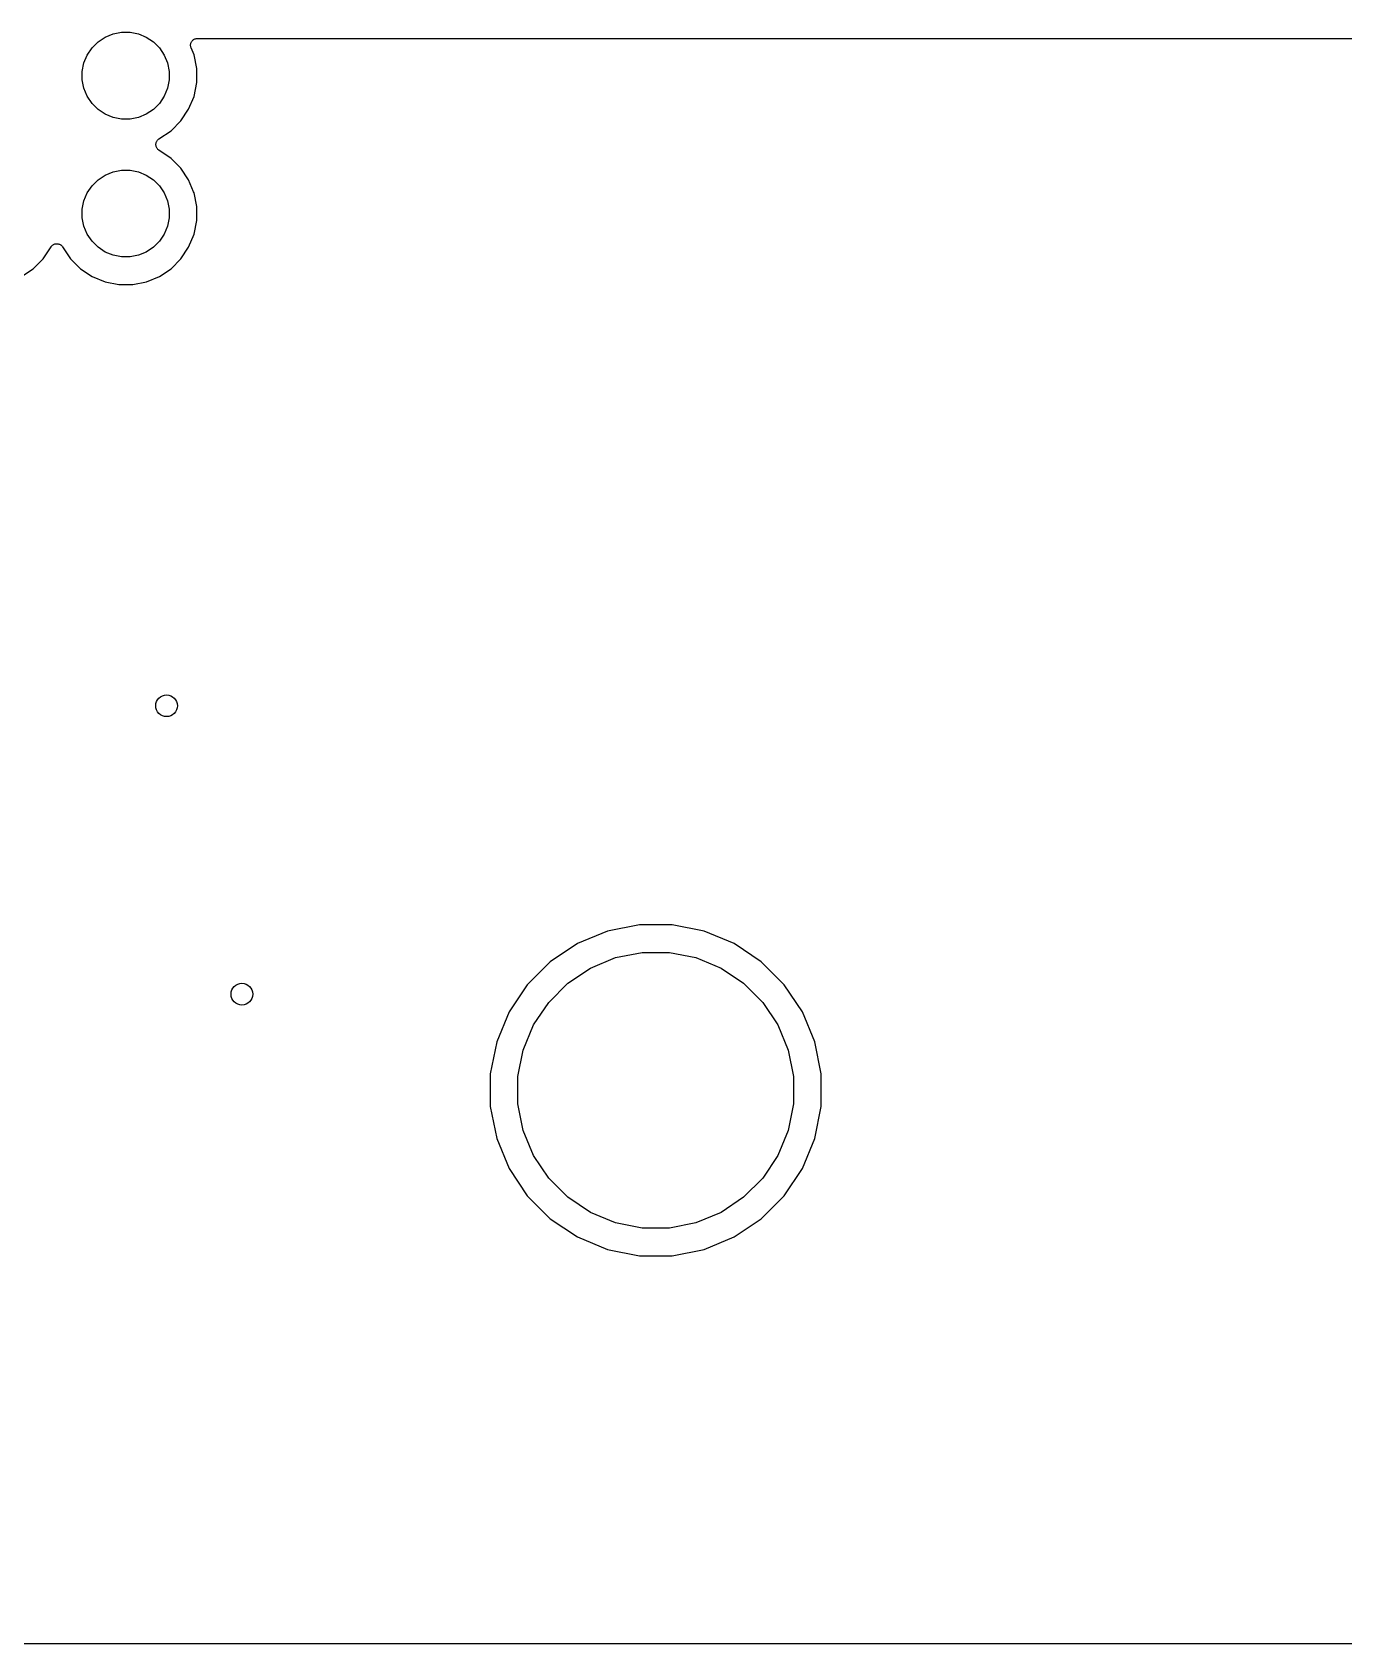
# Model space of a CAD drawing. Extents: x 35.5 to 134.5, y -94.5 to -35.5.
# Drawn here: x 71.04 to 95.2, y -94.47 to -64.78 of the extents above; entities that cross this region are included whole.
import ezdxf

# ---------------------------------------------------------------- set-up
doc = ezdxf.new("R2010")
doc.units = 0
doc.layers.add('BLACK', color=7, linetype='CONTINUOUS')

msp = doc.modelspace()

# ---------------------------------------------------------------- linework, layer by layer
at = {"layer": 'BLACK', "linetype": 'CONTINUOUS'}
for p, q in [((72.1386, -65.07), (72.25, -64.9586)), ((72.25, -64.9586), (72.3811, -64.871)), ((72.3811, -64.871), (72.5266, -64.8107)), ((72.5266, -64.8107), (72.6812, -64.78)), ((72.6812, -64.78), (72.8388, -64.78)), ((72.8388, -64.78), (72.9934, -64.8107)), ((72.9934, -64.8107), (73.1389, -64.871)), ((73.1389, -64.871), (73.27, -64.9586)), ((73.27, -64.9586), (73.3814, -65.07)), ((73.9543, -65.0184), (73.9556, -65.0066)), ((73.9556, -65.0066), (73.9569, -64.9945)), ((73.9569, -64.9945), (73.957, -64.9941)), ((73.957, -64.9938), (73.9606, -64.9824)), ((73.957, -64.9941), (73.957, -64.9938)), ((73.9606, -64.9824), (73.9642, -64.9708)), ((73.9642, -64.9708), (73.9644, -64.9705)), ((73.9644, -64.9705), (73.9645, -64.9702)), ((73.9645, -64.9702), (73.9703, -64.9596)), ((73.9703, -64.9596), (73.976, -64.949)), ((73.976, -64.949), (73.9762, -64.9487)), ((73.9762, -64.9487), (73.9764, -64.9484)), ((73.9764, -64.9484), (73.9841, -64.9392)), ((73.9841, -64.9392), (73.9918, -64.9299)), ((73.9918, -64.9299), (73.992, -64.9297)), ((73.992, -64.9297), (73.9923, -64.9294)), ((73.9923, -64.9294), (74.0016, -64.9219)), ((74.0016, -64.9219), (74.011, -64.9142)), ((74.011, -64.9142), (74.0113, -64.9141)), ((74.0113, -64.9141), (74.0115, -64.9139)), ((74.0115, -64.9139), (74.0221, -64.9083)), ((74.0221, -64.9083), (74.0329, -64.9026)), ((74.0329, -64.9026), (74.0332, -64.9025)), ((74.0332, -64.9025), (74.0335, -64.9023)), ((74.0335, -64.9023), (74.0451, -64.8989)), ((74.0451, -64.8989), (74.0566, -64.8954)), ((74.0566, -64.8954), (74.0569, -64.8954)), ((74.0569, -64.8954), (74.0573, -64.8953)), ((74.0573, -64.8953), (74.0693, -64.8942)), ((74.0693, -64.8942), (74.0813, -64.893)), ((74.0813, -64.893), (104.445, -64.893)), ((71.9907, -65.3466), (72.051, -65.2011)), ((72.051, -65.2011), (72.1386, -65.07)), ((73.3814, -65.07), (73.469, -65.2011)), ((73.469, -65.2011), (73.5293, -65.3466)), ((73.9543, -65.0188), (73.9543, -65.0184)), ((73.9543, -65.0191), (73.9543, -65.0188)), ((73.9554, -65.0311), (73.9543, -65.0191)), ((73.9564, -65.0431), (73.9554, -65.0311)), ((73.9565, -65.0435), (73.9564, -65.0431)), ((73.9565, -65.0438), (73.9565, -65.0435)), ((73.9599, -65.0552), (73.9565, -65.0438)), ((73.9633, -65.067), (73.9599, -65.0552)), ((73.9635, -65.0676), (73.9633, -65.067)), ((73.9639, -65.0686), (73.9635, -65.0676)), ((73.9635, -65.0676), (73.9635, -65.0676)), ((73.9635, -65.0676), (73.9635, -65.0676)), ((74.0177, -65.1985), (73.9639, -65.0686)), ((74.068, -65.4512), (74.0177, -65.1985)), ((71.96, -65.5012), (71.9907, -65.3466)), ((71.96, -65.6588), (71.96, -65.5012)), ((73.5293, -65.3466), (73.56, -65.5012)), ((73.56, -65.5012), (73.56, -65.6588)), ((74.068, -65.7088), (74.068, -65.4512)), ((71.9907, -65.8134), (71.96, -65.6588)), ((72.051, -65.9589), (71.9907, -65.8134)), ((73.5293, -65.8134), (73.469, -65.9589)), ((73.56, -65.6588), (73.5293, -65.8134)), ((74.0177, -65.9615), (74.068, -65.7088)), ((72.1386, -66.09), (72.051, -65.9589)), ((72.25, -66.2014), (72.1386, -66.09)), ((72.3811, -66.289), (72.25, -66.2014)), ((73.27, -66.2014), (73.1389, -66.289)), ((73.3814, -66.09), (73.27, -66.2014)), ((73.469, -65.9589), (73.3814, -66.09)), ((73.776, -66.4138), (73.9191, -66.1996)), ((73.9191, -66.1996), (74.0177, -65.9615)), ((72.5266, -66.3493), (72.3811, -66.289)), ((72.6812, -66.38), (72.5266, -66.3493)), ((72.8388, -66.38), (72.6812, -66.38)), ((72.9934, -66.3493), (72.8388, -66.38)), ((73.1389, -66.289), (72.9934, -66.3493)), ((73.5938, -66.596), (73.776, -66.4138)), ((73.3253, -66.8005), (73.3311, -66.7898)), ((73.3311, -66.7898), (73.3368, -66.7793)), ((73.3368, -66.7793), (73.337, -66.779)), ((73.337, -66.779), (73.3371, -66.7787)), ((73.3371, -66.7787), (73.3448, -66.7694)), ((73.3448, -66.7694), (73.3525, -66.7601)), ((73.3525, -66.7601), (73.3528, -66.7599)), ((73.3528, -66.7599), (73.353, -66.7597)), ((73.353, -66.7597), (73.3623, -66.7521)), ((73.3623, -66.7521), (73.3717, -66.7444)), ((73.3717, -66.7444), (73.5938, -66.596)), ((73.3152, -66.8488), (73.3165, -66.8369)), ((73.3153, -66.8491), (73.3152, -66.8488)), ((73.3152, -66.8494), (73.3153, -66.8491)), ((73.3164, -66.8615), (73.3152, -66.8494)), ((73.3174, -66.8735), (73.3164, -66.8615)), ((73.3165, -66.8369), (73.3178, -66.8248)), ((73.3175, -66.8738), (73.3174, -66.8735)), ((73.3176, -66.8741), (73.3175, -66.8738)), ((73.321, -66.8858), (73.3176, -66.8741)), ((73.3178, -66.8248), (73.3179, -66.8245)), ((73.3179, -66.8241), (73.3215, -66.8127)), ((73.3179, -66.8245), (73.3179, -66.8241)), ((73.3244, -66.8973), (73.321, -66.8858)), ((73.3215, -66.8127), (73.325, -66.8011)), ((73.3245, -66.8976), (73.3244, -66.8973)), ((73.3246, -66.8979), (73.3245, -66.8976)), ((73.3302, -66.9086), (73.3246, -66.8979)), ((73.325, -66.8011), (73.3252, -66.8008)), ((73.3252, -66.8008), (73.3253, -66.8005)), ((73.3358, -66.9193), (73.3302, -66.9086)), ((73.336, -66.9195), (73.3358, -66.9193)), ((73.3362, -66.9198), (73.336, -66.9195)), ((73.3436, -66.9291), (73.3362, -66.9198)), ((73.3513, -66.9386), (73.3436, -66.9291)), ((73.3515, -66.9388), (73.3513, -66.9386)), ((73.3517, -66.9391), (73.3515, -66.9388)), ((73.3608, -66.9467), (73.3517, -66.9391)), ((73.3702, -66.9546), (73.3608, -66.9467)), ((73.3707, -66.955), (73.3702, -66.9546)), ((73.3708, -66.955), (73.3707, -66.955)), ((73.3717, -66.9556), (73.3708, -66.955)), ((73.3708, -66.955), (73.3708, -66.955)), ((73.5938, -67.104), (73.3717, -66.9556)), ((72.3811, -67.411), (72.5266, -67.3507)), ((72.5266, -67.3507), (72.6812, -67.32)), ((72.6812, -67.32), (72.8388, -67.32)), ((72.8388, -67.32), (72.9934, -67.3507)), ((72.9934, -67.3507), (73.1389, -67.411)), ((73.776, -67.2862), (73.5938, -67.104)), ((73.9191, -67.5004), (73.776, -67.2862)), ((72.051, -67.7411), (72.1386, -67.61)), ((72.1386, -67.61), (72.25, -67.4986)), ((72.25, -67.4986), (72.3811, -67.411)), ((73.1389, -67.411), (73.27, -67.4986)), ((73.27, -67.4986), (73.3814, -67.61)), ((73.3814, -67.61), (73.469, -67.7411)), ((74.0097, -67.7191), (73.9191, -67.5004)), ((71.96, -68.0412), (71.9907, -67.8866)), ((71.9907, -67.8866), (72.051, -67.7411)), ((73.469, -67.7411), (73.5293, -67.8866)), ((73.5293, -67.8866), (73.56, -68.0412)), ((74.0177, -67.7385), (74.0097, -67.7191)), ((74.068, -67.9912), (74.0177, -67.7385)), ((71.96, -68.1988), (71.96, -68.0412)), ((71.9907, -68.3534), (71.96, -68.1988)), ((73.56, -68.1988), (73.5293, -68.3534)), ((73.56, -68.0412), (73.56, -68.1988)), ((74.0177, -68.5015), (74.068, -68.2488)), ((74.068, -68.2488), (74.068, -67.9912)), ((72.051, -68.4989), (71.9907, -68.3534)), ((72.1386, -68.63), (72.051, -68.4989)), ((73.469, -68.4989), (73.3814, -68.63)), ((73.5293, -68.3534), (73.469, -68.4989)), ((73.9191, -68.7396), (74.0177, -68.5015)), ((71.236, -68.9538), (71.3844, -68.7317)), ((71.3844, -68.7317), (71.385, -68.7308)), ((71.385, -68.7307), (71.3854, -68.7302)), ((71.385, -68.7308), (71.385, -68.7307)), ((71.385, -68.7308), (71.385, -68.7308)), ((71.3854, -68.7302), (71.3933, -68.7209)), ((71.3933, -68.7209), (71.4009, -68.7117)), ((71.4009, -68.7117), (71.4012, -68.7115)), ((71.4012, -68.7115), (71.4014, -68.7113)), ((71.4014, -68.7113), (71.4109, -68.7037)), ((71.4109, -68.7037), (71.4202, -68.6962)), ((71.4202, -68.6962), (71.4205, -68.696)), ((71.4205, -68.696), (71.4207, -68.6958)), ((71.4207, -68.6958), (71.4315, -68.6902)), ((71.4315, -68.6902), (71.4421, -68.6846)), ((71.4421, -68.6846), (71.4424, -68.6845)), ((71.4424, -68.6845), (71.4427, -68.6844)), ((71.4427, -68.6844), (71.4543, -68.681)), ((71.4543, -68.681), (71.4659, -68.6776)), ((71.4659, -68.6776), (71.4662, -68.6775)), ((71.4662, -68.6775), (71.4665, -68.6774)), ((71.4665, -68.6774), (71.4785, -68.6764)), ((71.4785, -68.6764), (71.4906, -68.6752)), ((71.4906, -68.6752), (71.4909, -68.6753)), ((71.4909, -68.6753), (71.4912, -68.6752)), ((71.4912, -68.6752), (71.5032, -68.6765)), ((71.5032, -68.6765), (71.5152, -68.6778)), ((71.5152, -68.6778), (71.5155, -68.6779)), ((71.5155, -68.6779), (71.5159, -68.6779)), ((71.5159, -68.6779), (71.5273, -68.6815)), ((71.5273, -68.6815), (71.5389, -68.685)), ((71.5389, -68.685), (71.5392, -68.6852)), ((71.5392, -68.6852), (71.5395, -68.6853)), ((71.5395, -68.6853), (71.5502, -68.6911)), ((71.5502, -68.6911), (71.5607, -68.6968)), ((71.5607, -68.6968), (71.561, -68.697)), ((71.561, -68.697), (71.5613, -68.6971)), ((71.5613, -68.6971), (71.5707, -68.705)), ((71.5707, -68.705), (71.5799, -68.7125)), ((71.5799, -68.7125), (71.5801, -68.7128)), ((71.5801, -68.7128), (71.5803, -68.713)), ((71.5803, -68.713), (71.588, -68.7225)), ((71.588, -68.7225), (71.5956, -68.7317)), ((71.5956, -68.7317), (71.744, -68.9538)), ((72.25, -68.7414), (72.1386, -68.63)), ((72.3811, -68.829), (72.25, -68.7414)), ((72.5266, -68.8893), (72.3811, -68.829)), ((73.1389, -68.829), (72.9934, -68.8893)), ((73.27, -68.7414), (73.1389, -68.829)), ((73.3814, -68.63), (73.27, -68.7414)), ((73.776, -68.9538), (73.9191, -68.7396)), ((70.8396, -69.2791), (71.0538, -69.136)), ((71.0538, -69.136), (71.236, -68.9538)), ((71.744, -68.9538), (71.9262, -69.136)), ((71.9262, -69.136), (72.1404, -69.2791)), ((72.6812, -68.92), (72.5266, -68.8893)), ((72.8388, -68.92), (72.6812, -68.92)), ((72.9934, -68.8893), (72.8388, -68.92)), ((73.3796, -69.2791), (73.5938, -69.136)), ((73.5938, -69.136), (73.776, -68.9538)), ((72.1404, -69.2791), (72.3785, -69.3777)), ((72.3785, -69.3777), (72.6312, -69.428)), ((72.6312, -69.428), (72.8888, -69.428)), ((72.8888, -69.428), (73.1415, -69.3777)), ((73.1415, -69.3777), (73.3796, -69.2791)), ((81.6359, -81.3391), (81.0812, -81.5689)), ((82.2248, -81.222), (81.6359, -81.3391)), ((82.8252, -81.222), (82.2248, -81.222)), ((83.4141, -81.3391), (82.8252, -81.222)), ((83.9688, -81.5689), (83.4141, -81.3391)), ((81.0812, -81.5689), (80.582, -81.9025)), ((84.468, -81.9025), (83.9688, -81.5689)), ((80.582, -81.9025), (80.1575, -82.327)), ((81.3219, -82.0191), (81.7841, -81.8276)), ((81.7841, -81.8276), (82.2748, -81.73)), ((82.2748, -81.73), (82.7752, -81.73)), ((82.7752, -81.73), (83.2659, -81.8276)), ((83.2659, -81.8276), (83.7281, -82.0191)), ((84.8925, -82.327), (84.468, -81.9025)), ((80.9058, -82.2971), (81.3219, -82.0191)), ((83.7281, -82.0191), (84.1442, -82.2971)), ((80.1575, -82.327), (79.8239, -82.8262)), ((80.5521, -82.6508), (80.9058, -82.2971)), ((84.1442, -82.2971), (84.4979, -82.6508)), ((85.2261, -82.8262), (84.8925, -82.327)), ((79.8239, -82.8262), (79.5941, -83.3809)), ((80.2741, -83.0669), (80.5521, -82.6508)), ((84.4979, -82.6508), (84.7759, -83.0669)), ((85.4559, -83.3809), (85.2261, -82.8262)), ((80.0826, -83.5291), (80.2741, -83.0669)), ((84.7759, -83.0669), (84.9674, -83.5291)), ((79.5941, -83.3809), (79.477, -83.9698)), ((85.573, -83.9698), (85.4559, -83.3809)), ((79.985, -84.0198), (80.0826, -83.5291)), ((84.9674, -83.5291), (85.065, -84.0198)), ((79.477, -83.9698), (79.477, -84.5702)), ((85.573, -84.5702), (85.573, -83.9698)), ((79.985, -84.5202), (79.985, -84.0198)), ((85.065, -84.0198), (85.065, -84.5202)), ((79.477, -84.5702), (79.5941, -85.1591)), ((80.0826, -85.0109), (79.985, -84.5202)), ((85.065, -84.5202), (84.9674, -85.0109)), ((85.4559, -85.1591), (85.573, -84.5702)), ((79.5941, -85.1591), (79.8239, -85.7138)), ((80.2741, -85.4731), (80.0826, -85.0109)), ((84.9674, -85.0109), (84.7759, -85.4731)), ((85.2261, -85.7138), (85.4559, -85.1591)), ((80.5521, -85.8892), (80.2741, -85.4731)), ((84.7759, -85.4731), (84.4979, -85.8892)), ((79.8239, -85.7138), (80.1575, -86.213)), ((84.8925, -86.213), (85.2261, -85.7138)), ((80.9058, -86.2429), (80.5521, -85.8892)), ((84.4979, -85.8892), (84.1442, -86.2429)), ((80.1575, -86.213), (80.582, -86.6375)), ((81.3219, -86.5209), (80.9058, -86.2429)), ((84.1442, -86.2429), (83.7281, -86.5209)), ((84.468, -86.6375), (84.8925, -86.213)), ((80.582, -86.6375), (81.0812, -86.9711)), ((81.7841, -86.7124), (81.3219, -86.5209)), ((83.7281, -86.5209), (83.2659, -86.7124)), ((83.9688, -86.9711), (84.468, -86.6375)), ((81.0812, -86.9711), (81.6359, -87.2009)), ((82.2748, -86.81), (81.7841, -86.7124)), ((82.7752, -86.81), (82.2748, -86.81)), ((83.2659, -86.7124), (82.7752, -86.81)), ((83.4141, -87.2009), (83.9688, -86.9711)), ((81.6359, -87.2009), (82.2248, -87.318)), ((82.8252, -87.318), (83.4141, -87.2009)), ((82.2248, -87.318), (82.8252, -87.318)), ((129.976, -94.467), (40.0294, -94.467))]:
    msp.add_line(p, q, dxfattribs=at)
at = {"layer": 'BLACK'}
for centre in [(73.5125, -77.1875), (74.9, -82.5)]:
    msp.add_circle(centre, 0.2, dxfattribs=at)

doc.saveas('drawing.dxf')
